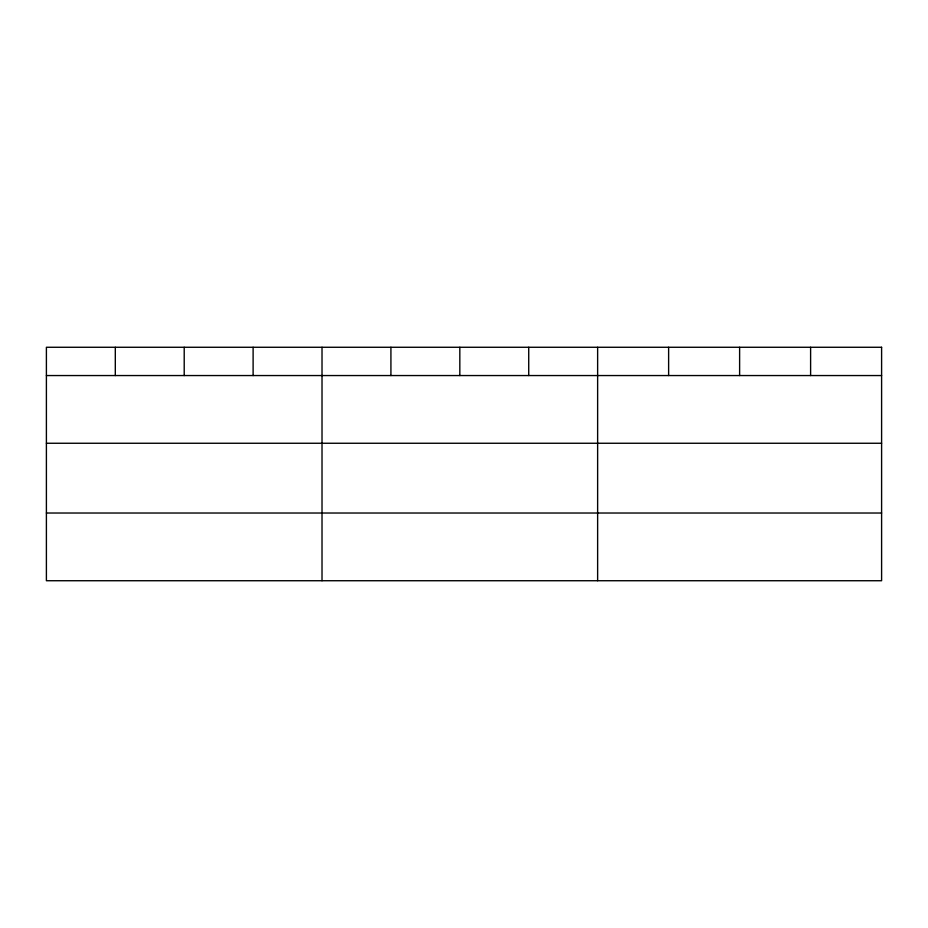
<?xml version="1.0" encoding="UTF-8"?>
<svg xmlns="http://www.w3.org/2000/svg" width="928" height="928" viewBox="0 0 928 928"><rect width="100%" height="100%" fill="white"/><g stroke="black" fill="none" stroke-linecap="round" stroke-linejoin="round"><path stroke-width="1.39" d="M46.4 375.55L881.6 375.55M46.4 443.259L881.6 443.259M46.4 513.022L881.6 513.022M810.608 347.269L810.608 375.55M739.616 347.269L739.616 375.55M668.624 347.269L668.624 375.55M597.632 347.269L597.632 580.731M528.728 347.269L528.728 375.55M459.824 347.269L459.824 375.55M390.92 347.269L390.92 375.55M322.016 347.269L322.016 580.731M253.112 347.269L253.112 375.55M184.208 347.269L184.208 375.55M115.304 347.269L115.304 375.55M881.6 347.269L46.4 347.269L46.4 580.731L881.6 580.731L881.6 347.269"/></g></svg>
